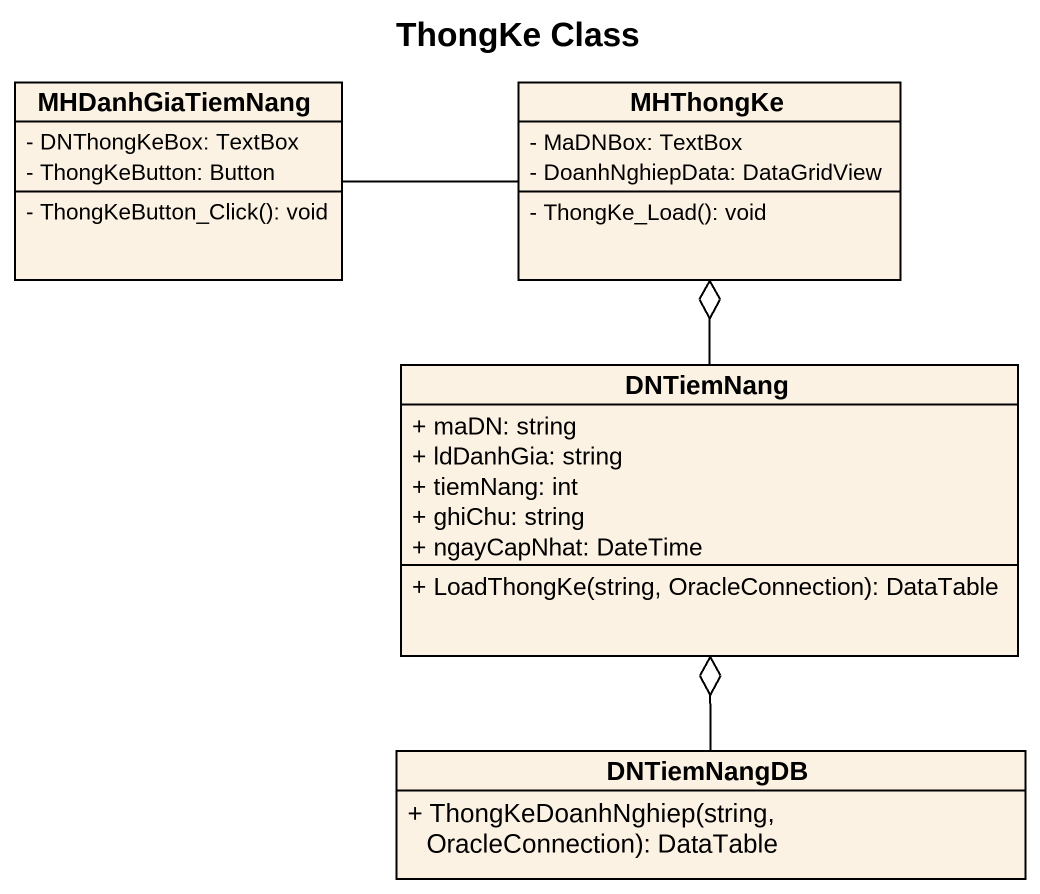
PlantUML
@startuml
title ThongKe Class
hide circle
hide empty members
skinparam classAttributeIconSize 0
class MHDanhGiaTiemNang {
  - DNThongKeBox: TextBox
  - ThongKeButton: Button
  - ThongKeButton_Click(): void
}
class MHThongKe {
  - MaDNBox: TextBox
  - DoanhNghiepData: DataGridView
  - ThongKe_Load(): void
}
class DNTiemNang {
  + maDN: string
  + ldDanhGia: string
  + tiemNang: int
  + ghiChu: string
  + ngayCapNhat: DateTime
  + LoadThongKe(string, OracleConnection): DataTable
}
class DNTiemNangDB {
  + ThongKeDoanhNghiep(string, OracleConnection): DataTable
}
MHDanhGiaTiemNang -right- MHThongKe
DNTiemNang -up-o MHThongKe
DNTiemNangDB -up-o DNTiemNang
@enduml
